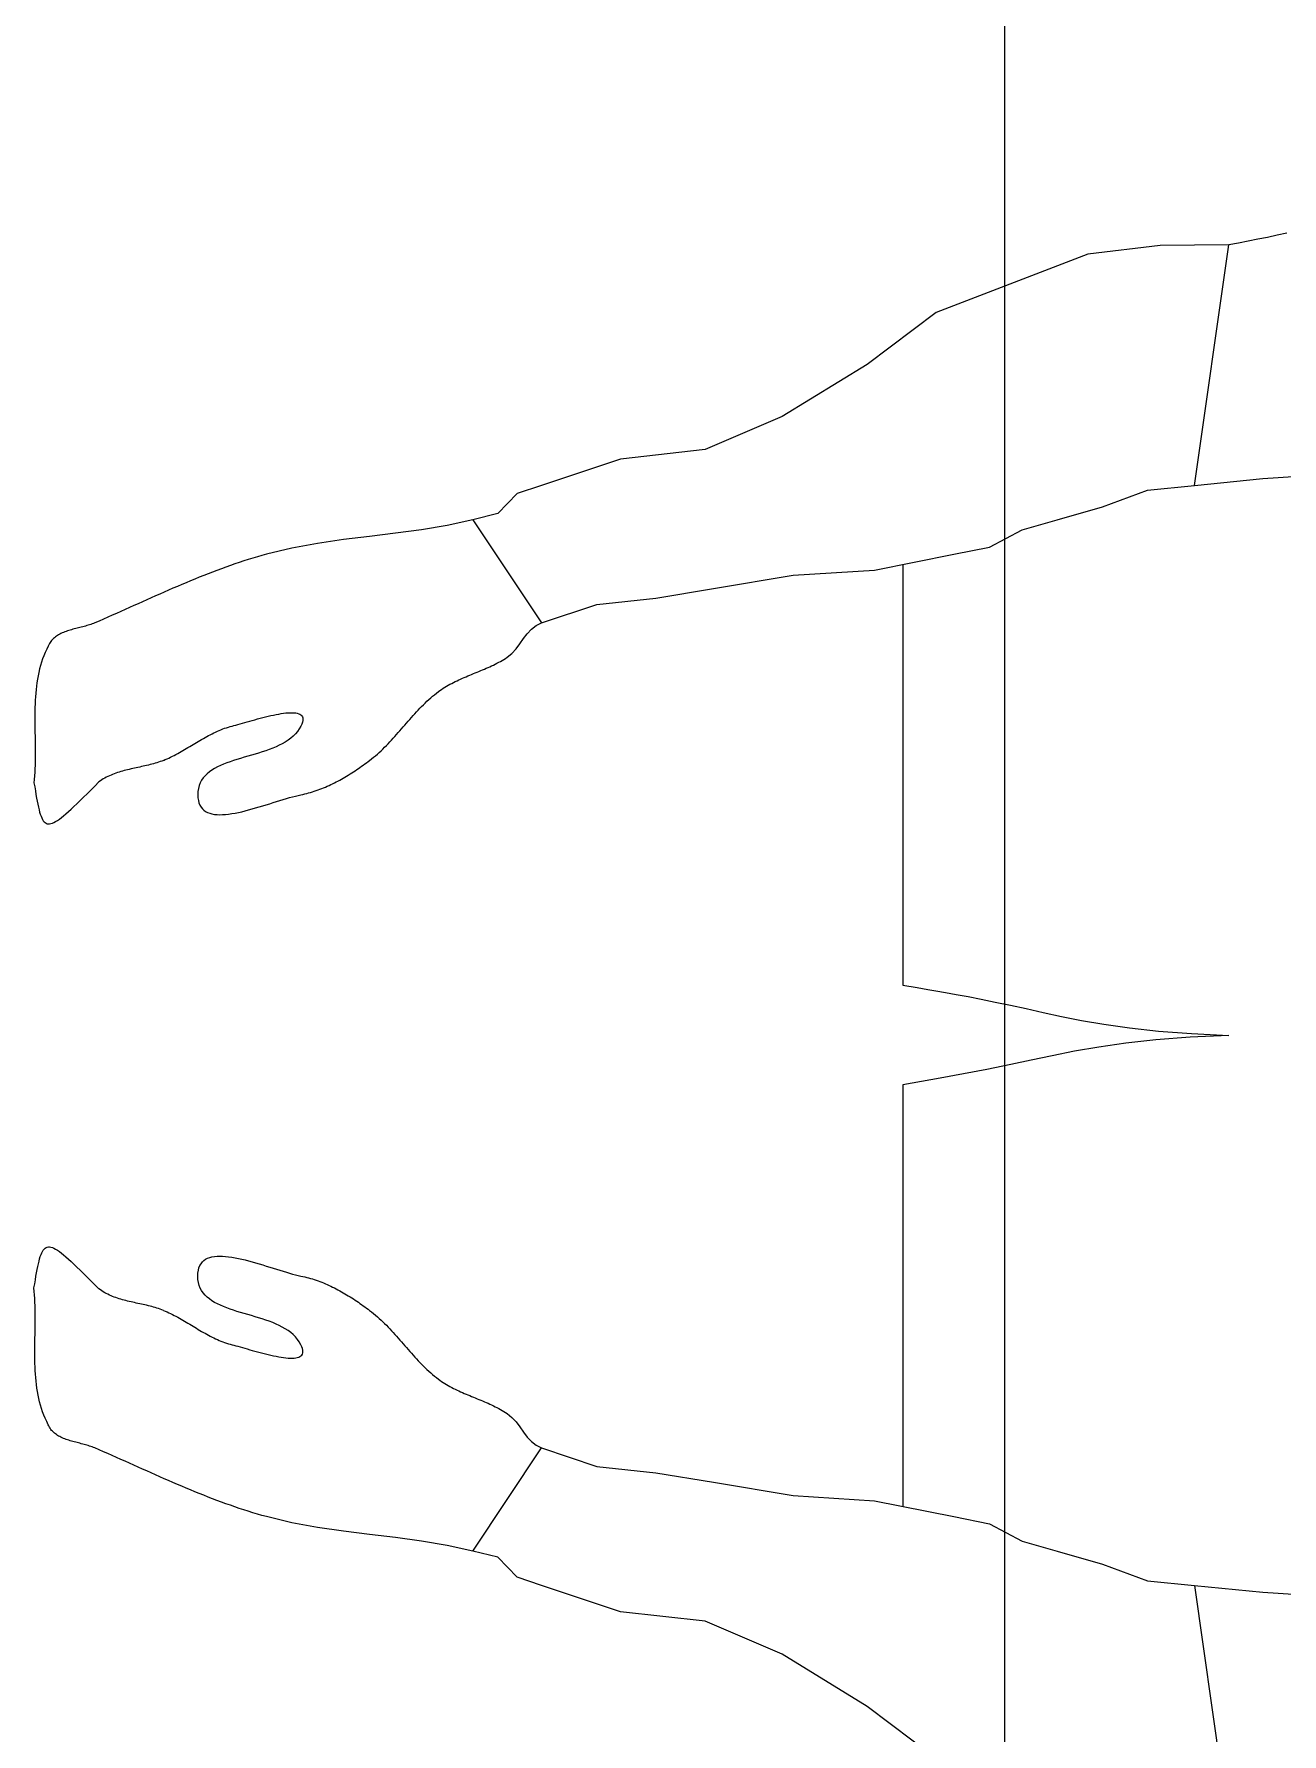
# Model space of a CAD drawing. Header units: millimetres. Extents: x -155 to 94595, y -3153 to 63413.
# Drawn here: x 82100 to 82479, y 28812 to 29329 of the extents above; entities that cross this region are included whole.
import ezdxf

# ---------------------------------------------------------------- set-up
doc = ezdxf.new("R2010")
doc.units = ezdxf.units.MM
doc.layers.add('int', color=185, linetype='Continuous')

msp = doc.modelspace()

# ---------------------------------------------------------------- linework, layer by layer
at = {"layer": 'int'}
for p, q in [((82394.865, 27761.983), (82394.865, 30661.983)), ((82394.865, 27761.983), (82394.865, 30661.983)), ((82471.851, 29266.601), (82468.908, 29266.025)), ((82474.792, 29267.194), (82471.851, 29266.601)), ((82477.732, 29267.805), (82474.792, 29267.194)), ((82480.669, 29268.431), (82477.732, 29267.805)), ((82420.155, 29262.12), (82400.311, 29254.488)), ((82442.146, 29264.718), (82420.155, 29262.12)), ((82463.013, 29264.938), (82442.146, 29264.718)), ((82452.562, 29191.786), (82463.013, 29264.938)), ((82465.961, 29265.471), (82463.013, 29264.938)), ((82468.908, 29266.025), (82465.961, 29265.471)), ((82400.311, 29254.488), (82374.048, 29244.387)), ((82374.048, 29244.387), (82353, 29228.551)), ((82353, 29228.551), (82327.159, 29212.687)), ((82327.159, 29212.687), (82303.818, 29202.684)), ((82278.069, 29199.807), (82254.007, 29191.786)), ((82303.818, 29202.684), (82278.069, 29199.807)), ((82473.376, 29193.868), (82494.601, 29195.23)), ((82246.605, 29189.319), (82240.693, 29183.233)), ((82254.007, 29191.786), (82246.605, 29189.319)), ((82424.572, 29185.282), (82438.246, 29190.355)), ((82438.246, 29190.355), (82452.562, 29191.786)), ((82452.562, 29191.786), (82473.376, 29193.868)), ((82410.761, 29181.336), (82424.572, 29185.282)), ((82225.346, 29179.64), (82217.509, 29178.319)), ((82233.106, 29181.336), (82225.346, 29179.64)), ((82240.693, 29183.233), (82233.106, 29181.336)), ((82233.106, 29181.336), (82254.007, 29149.985)), ((82400.168, 29178.309), (82410.761, 29181.336)), ((82185.941, 29174.149), (82178.129, 29172.726)), ((82193.812, 29175.289), (82185.941, 29174.149)), ((82201.715, 29176.275), (82193.812, 29175.289)), ((82209.623, 29177.241), (82201.715, 29176.275)), ((82217.509, 29178.319), (82209.623, 29177.241)), ((82390.226, 29173.049), (82400.168, 29178.309)), ((82163.493, 29168.816), (82162.124, 29168.365)), ((82164.867, 29169.256), (82163.493, 29168.816)), ((82166.244, 29169.683), (82164.867, 29169.256)), ((82167.626, 29170.097), (82166.244, 29169.683)), ((82169.013, 29170.498), (82167.626, 29170.097)), ((82170.404, 29170.886), (82169.013, 29170.498)), ((82178.129, 29172.726), (82170.404, 29170.886)), ((82355.251, 29166.054), (82379.41, 29170.886)), ((82379.41, 29170.886), (82390.226, 29173.049)), ((82148.616, 29163.304), (82147.281, 29162.754)), ((82149.954, 29163.848), (82148.616, 29163.304)), ((82151.294, 29164.384), (82149.954, 29163.848)), ((82152.637, 29164.913), (82151.294, 29164.384)), ((82153.983, 29165.434), (82152.637, 29164.913)), ((82155.331, 29165.947), (82153.983, 29165.434)), ((82156.683, 29166.45), (82155.331, 29165.947)), ((82158.038, 29166.944), (82156.683, 29166.45)), ((82159.396, 29167.428), (82158.038, 29166.944)), ((82160.758, 29167.902), (82159.396, 29167.428)), ((82162.124, 29168.365), (82160.758, 29167.902)), ((82306.258, 29160.435), (82330.556, 29164.485)), ((82330.556, 29164.485), (82355.251, 29166.054)), ((82363.865, 29167.777), (82363.865, 29039.895)), ((82136.659, 29158.177), (82135.337, 29157.59)), ((82137.982, 29158.762), (82136.659, 29158.177)), ((82139.306, 29159.344), (82137.982, 29158.762)), ((82140.631, 29159.923), (82139.306, 29159.344)), ((82141.958, 29160.498), (82140.631, 29159.923)), ((82143.286, 29161.07), (82141.958, 29160.498)), ((82144.616, 29161.636), (82143.286, 29161.07)), ((82145.947, 29162.198), (82144.616, 29161.636)), ((82147.281, 29162.754), (82145.947, 29162.198)), ((82288.736, 29157.515), (82306.258, 29160.435)), ((82126.092, 29153.462), (82124.771, 29152.875)), ((82127.413, 29154.05), (82126.092, 29153.462)), ((82128.733, 29154.64), (82127.413, 29154.05)), ((82130.053, 29155.23), (82128.733, 29154.64)), ((82131.374, 29155.821), (82130.053, 29155.23)), ((82132.694, 29156.412), (82131.374, 29155.821)), ((82134.015, 29157.001), (82132.694, 29156.412)), ((82135.337, 29157.59), (82134.015, 29157.001)), ((82254.007, 29149.985), (82270.879, 29155.609)), ((82270.879, 29155.609), (82288.736, 29157.515)), ((82110.672, 29147.786), (82110.256, 29147.658)), ((82111.092, 29147.909), (82110.672, 29147.786)), ((82111.515, 29148.028), (82111.092, 29147.909)), ((82111.942, 29148.144), (82111.515, 29148.028)), ((82112.37, 29148.257), (82111.942, 29148.144)), ((82112.8, 29148.368), (82112.37, 29148.257)), ((82113.23, 29148.478), (82112.8, 29148.368)), ((82113.66, 29148.588), (82113.23, 29148.478)), ((82114.089, 29148.698), (82113.66, 29148.588)), ((82114.516, 29148.809), (82114.089, 29148.698)), ((82114.94, 29148.922), (82114.516, 29148.809)), ((82115.362, 29149.038), (82114.94, 29148.922)), ((82115.779, 29149.157), (82115.362, 29149.038)), ((82116.191, 29149.28), (82115.779, 29149.157)), ((82116.598, 29149.409), (82116.191, 29149.28)), ((82116.998, 29149.542), (82116.598, 29149.409)), ((82117.391, 29149.683), (82116.998, 29149.542)), ((82117.776, 29149.83), (82117.391, 29149.683)), ((82118.153, 29149.985), (82117.776, 29149.83)), ((82119.479, 29150.556), (82118.153, 29149.985)), ((82120.803, 29151.131), (82119.479, 29150.556)), ((82122.126, 29151.709), (82120.803, 29151.131)), ((82123.449, 29152.291), (82122.126, 29151.709)), ((82124.771, 29152.875), (82123.449, 29152.291)), ((82249.694, 29146.705), (82250.945, 29148.069)), ((82250.945, 29148.069), (82252.36, 29149.193)), ((82252.36, 29149.193), (82254.007, 29149.985)), ((82104.045, 29142.931), (82103.559, 29141.966)), ((82104.212, 29143.313), (82104.045, 29142.931)), ((82104.398, 29143.675), (82104.212, 29143.313)), ((82104.604, 29144.018), (82104.398, 29143.675)), ((82104.828, 29144.343), (82104.604, 29144.018)), ((82105.069, 29144.65), (82104.828, 29144.343)), ((82105.327, 29144.94), (82105.069, 29144.65)), ((82105.601, 29145.214), (82105.327, 29144.94)), ((82105.89, 29145.473), (82105.601, 29145.214)), ((82106.193, 29145.718), (82105.89, 29145.473)), ((82106.51, 29145.948), (82106.193, 29145.718)), ((82106.84, 29146.166), (82106.51, 29145.948)), ((82107.181, 29146.371), (82106.84, 29146.166)), ((82107.534, 29146.564), (82107.181, 29146.371)), ((82107.898, 29146.747), (82107.534, 29146.564)), ((82108.271, 29146.92), (82107.898, 29146.747)), ((82108.653, 29147.083), (82108.271, 29146.92)), ((82109.044, 29147.238), (82108.653, 29147.083)), ((82109.441, 29147.385), (82109.044, 29147.238)), ((82109.846, 29147.525), (82109.441, 29147.385)), ((82110.256, 29147.658), (82109.846, 29147.525)), ((82246.255, 29142.101), (82247.416, 29143.628)), ((82247.416, 29143.628), (82248.54, 29145.193)), ((82248.54, 29145.193), (82249.694, 29146.705)), ((82101.99, 29138.005), (82101.684, 29136.991)), ((82102.33, 29139.009), (82101.99, 29138.005)), ((82102.703, 29140.005), (82102.33, 29139.009)), ((82103.113, 29140.99), (82102.703, 29140.005)), ((82103.559, 29141.966), (82103.113, 29140.99)), ((82239.383, 29137.184), (82239.921, 29137.449)), ((82239.921, 29137.449), (82240.456, 29137.721)), ((82240.456, 29137.721), (82240.986, 29138)), ((82240.986, 29138), (82241.511, 29138.288)), ((82241.511, 29138.288), (82242.031, 29138.585)), ((82242.031, 29138.585), (82242.545, 29138.891)), ((82242.545, 29138.891), (82243.054, 29139.208)), ((82243.054, 29139.208), (82243.556, 29139.535)), ((82243.556, 29139.535), (82244.991, 29140.706)), ((82244.991, 29140.706), (82246.255, 29142.101)), ((82100.752, 29132.858), (82100.585, 29131.807)), ((82100.944, 29133.903), (82100.752, 29132.858)), ((82101.162, 29134.94), (82100.944, 29133.903)), ((82101.408, 29135.97), (82101.162, 29134.94)), ((82101.684, 29136.991), (82101.408, 29135.97)), ((82227.779, 29132.152), (82228.319, 29132.412)), ((82228.319, 29132.412), (82228.863, 29132.666)), ((82228.863, 29132.666), (82229.409, 29132.915)), ((82229.409, 29132.915), (82229.959, 29133.159)), ((82229.959, 29133.159), (82230.511, 29133.399)), ((82230.511, 29133.399), (82231.065, 29133.636)), ((82231.065, 29133.636), (82231.621, 29133.869)), ((82231.621, 29133.869), (82232.178, 29134.1)), ((82232.178, 29134.1), (82232.736, 29134.33)), ((82232.736, 29134.33), (82233.295, 29134.559)), ((82233.295, 29134.559), (82233.854, 29134.787)), ((82233.854, 29134.787), (82234.413, 29135.015)), ((82234.413, 29135.015), (82234.972, 29135.245)), ((82234.972, 29135.245), (82235.53, 29135.476)), ((82235.53, 29135.476), (82236.087, 29135.708)), ((82236.087, 29135.708), (82236.642, 29135.944)), ((82236.642, 29135.944), (82237.195, 29136.183)), ((82237.195, 29136.183), (82237.746, 29136.426)), ((82237.746, 29136.426), (82238.295, 29136.673)), ((82238.295, 29136.673), (82238.84, 29136.926)), ((82238.84, 29136.926), (82239.383, 29137.184)), ((82100.135, 29127.544), (82100.069, 29126.466)), ((82100.218, 29128.618), (82100.135, 29127.544)), ((82100.319, 29129.687), (82100.218, 29128.618)), ((82100.441, 29130.75), (82100.319, 29129.687)), ((82100.585, 29131.807), (82100.441, 29130.75)), ((82219.745, 29126.666), (82220.308, 29127.17)), ((82220.308, 29127.17), (82220.881, 29127.665)), ((82220.881, 29127.665), (82221.462, 29128.15)), ((82221.462, 29128.15), (82222.054, 29128.623)), ((82222.054, 29128.623), (82222.656, 29129.084)), ((82222.656, 29129.084), (82223.14, 29129.439)), ((82223.14, 29129.439), (82223.632, 29129.781)), ((82223.632, 29129.781), (82224.13, 29130.111)), ((82224.13, 29130.111), (82224.635, 29130.43)), ((82224.635, 29130.43), (82225.146, 29130.74)), ((82225.146, 29130.74), (82225.662, 29131.039)), ((82225.662, 29131.039), (82226.184, 29131.329)), ((82226.184, 29131.329), (82226.712, 29131.611)), ((82226.712, 29131.611), (82227.243, 29131.885)), ((82227.243, 29131.885), (82227.779, 29132.152)), ((82099.945, 29122.115), (82099.942, 29121.02)), ((82099.958, 29123.208), (82099.945, 29122.115)), ((82099.982, 29124.297), (82099.958, 29123.208)), ((82100.019, 29125.383), (82099.982, 29124.297)), ((82100.069, 29126.466), (82100.019, 29125.383)), ((82171.751, 29121.806), (82172.553, 29121.981)), ((82172.553, 29121.981), (82173.341, 29122.142)), ((82173.341, 29122.142), (82174.113, 29122.285)), ((82174.113, 29122.285), (82174.865, 29122.411)), ((82174.865, 29122.411), (82175.594, 29122.515)), ((82175.594, 29122.515), (82176.296, 29122.597)), ((82176.296, 29122.597), (82176.968, 29122.655)), ((82176.968, 29122.655), (82177.607, 29122.686)), ((82177.607, 29122.686), (82178.209, 29122.689)), ((82178.209, 29122.689), (82178.77, 29122.661)), ((82178.77, 29122.661), (82179.288, 29122.601)), ((82179.288, 29122.601), (82179.759, 29122.507)), ((82179.759, 29122.507), (82180.18, 29122.376)), ((82180.18, 29122.376), (82180.546, 29122.207)), ((82180.546, 29122.207), (82180.855, 29121.998)), ((82180.855, 29121.998), (82181.103, 29121.746)), ((82214.972, 29121.785), (82215.483, 29122.35)), ((82215.483, 29122.35), (82215.997, 29122.91)), ((82215.997, 29122.91), (82216.515, 29123.466)), ((82216.515, 29123.466), (82217.038, 29124.017)), ((82217.038, 29124.017), (82217.566, 29124.561)), ((82217.566, 29124.561), (82218.101, 29125.099)), ((82218.101, 29125.099), (82218.641, 29125.629)), ((82218.641, 29125.629), (82219.189, 29126.152)), ((82219.189, 29126.152), (82219.745, 29126.666)), ((82099.942, 29121.02), (82099.946, 29119.923)), ((82099.946, 29119.923), (82099.956, 29118.824)), ((82099.956, 29118.824), (82099.971, 29117.724)), ((82099.971, 29117.724), (82099.989, 29116.623)), ((82154.371, 29116.543), (82154.91, 29116.8)), ((82154.91, 29116.8), (82155.453, 29117.048)), ((82155.453, 29117.048), (82155.999, 29117.287)), ((82155.999, 29117.287), (82156.55, 29117.515)), ((82156.55, 29117.515), (82157.105, 29117.733)), ((82157.105, 29117.733), (82157.664, 29117.939)), ((82157.664, 29117.939), (82158.229, 29118.133)), ((82158.229, 29118.133), (82158.798, 29118.314)), ((82158.798, 29118.314), (82159.373, 29118.481)), ((82159.373, 29118.481), (82159.954, 29118.634)), ((82159.954, 29118.634), (82160.498, 29118.774)), ((82160.498, 29118.774), (82161.085, 29118.931)), ((82161.085, 29118.931), (82161.709, 29119.103)), ((82161.709, 29119.103), (82162.368, 29119.288)), ((82162.368, 29119.288), (82163.059, 29119.484)), ((82163.059, 29119.484), (82163.777, 29119.689)), ((82163.777, 29119.689), (82164.52, 29119.901)), ((82164.52, 29119.901), (82165.285, 29120.118)), ((82165.285, 29120.118), (82166.067, 29120.339)), ((82166.067, 29120.339), (82166.863, 29120.561)), ((82166.863, 29120.561), (82167.67, 29120.782)), ((82167.67, 29120.782), (82168.485, 29121)), ((82168.485, 29121), (82169.304, 29121.214)), ((82169.304, 29121.214), (82170.124, 29121.421)), ((82170.124, 29121.421), (82170.941, 29121.619)), ((82170.941, 29121.619), (82171.751, 29121.806)), ((82179.82, 29116.986), (82179.197, 29116.246)), ((82180.374, 29117.781), (82179.82, 29116.986)), ((82180.855, 29118.634), (82180.374, 29117.781)), ((82181.127, 29119.237), (82180.855, 29118.634)), ((82181.103, 29121.746), (82181.288, 29121.45)), ((82181.315, 29119.784), (82181.127, 29119.237)), ((82181.288, 29121.45), (82181.404, 29121.108)), ((82181.421, 29120.277), (82181.315, 29119.784)), ((82181.404, 29121.108), (82181.45, 29120.717)), ((82181.45, 29120.717), (82181.421, 29120.277)), ((82210.451, 29116.622), (82210.954, 29117.196)), ((82210.954, 29117.196), (82211.455, 29117.77)), ((82211.455, 29117.77), (82211.955, 29118.346)), ((82211.955, 29118.346), (82212.456, 29118.922)), ((82212.456, 29118.922), (82212.956, 29119.498)), ((82212.956, 29119.498), (82213.457, 29120.073)), ((82213.457, 29120.073), (82213.96, 29120.646)), ((82213.96, 29120.646), (82214.465, 29121.217)), ((82214.465, 29121.217), (82214.972, 29121.785)), ((82099.989, 29116.623), (82100.008, 29115.522)), ((82100.008, 29115.522), (82100.028, 29114.42)), ((82100.028, 29114.42), (82100.046, 29113.319)), ((82100.046, 29113.319), (82100.061, 29112.219)), ((82100.061, 29112.219), (82100.071, 29111.12)), ((82145.482, 29111.451), (82146.002, 29111.758)), ((82146.002, 29111.758), (82146.522, 29112.068)), ((82146.522, 29112.068), (82147.041, 29112.379)), ((82147.041, 29112.379), (82147.559, 29112.692)), ((82147.559, 29112.692), (82148.077, 29113.004)), ((82148.077, 29113.004), (82148.595, 29113.317)), ((82148.595, 29113.317), (82149.113, 29113.628)), ((82149.113, 29113.628), (82149.632, 29113.938)), ((82149.632, 29113.938), (82150.151, 29114.245)), ((82150.151, 29114.245), (82150.672, 29114.55)), ((82150.672, 29114.55), (82151.194, 29114.851)), ((82151.194, 29114.851), (82151.718, 29115.147)), ((82151.718, 29115.147), (82152.244, 29115.439)), ((82152.244, 29115.439), (82152.771, 29115.725)), ((82152.771, 29115.725), (82153.302, 29116.005)), ((82153.302, 29116.005), (82153.835, 29116.278)), ((82153.835, 29116.278), (82154.371, 29116.543)), ((82172.275, 29111.899), (82171.236, 29111.502)), ((82173.285, 29112.321), (82172.275, 29111.899)), ((82174.264, 29112.771), (82173.285, 29112.321)), ((82175.205, 29113.252), (82174.264, 29112.771)), ((82176.105, 29113.768), (82175.205, 29113.252)), ((82176.959, 29114.322), (82176.105, 29113.768)), ((82177.762, 29114.917), (82176.959, 29114.322)), ((82178.51, 29115.558), (82177.762, 29114.917)), ((82179.197, 29116.246), (82178.51, 29115.558)), ((82205.222, 29111.117), (82205.77, 29111.639)), ((82205.77, 29111.639), (82206.31, 29112.17)), ((82206.31, 29112.17), (82206.845, 29112.707)), ((82206.845, 29112.707), (82207.373, 29113.252)), ((82207.373, 29113.252), (82207.896, 29113.802)), ((82207.896, 29113.802), (82208.414, 29114.358)), ((82208.414, 29114.358), (82208.928, 29114.918)), ((82208.928, 29114.918), (82209.439, 29115.483)), ((82209.439, 29115.483), (82209.946, 29116.051)), ((82209.946, 29116.051), (82210.451, 29116.622)), ((82100.034, 29106.746), (82099.998, 29105.66)), ((82100.058, 29107.836), (82100.034, 29106.746)), ((82100.071, 29108.928), (82100.058, 29107.836)), ((82100.071, 29111.12), (82100.075, 29110.023)), ((82100.075, 29110.023), (82100.071, 29108.928)), ((82132.893, 29106.397), (82132.366, 29106.28)), ((82133.419, 29106.517), (82132.893, 29106.397)), ((82133.944, 29106.639), (82133.419, 29106.517)), ((82134.468, 29106.765), (82133.944, 29106.639)), ((82134.989, 29106.896), (82134.468, 29106.765)), ((82135.509, 29107.031), (82134.989, 29106.896)), ((82136.026, 29107.173), (82135.509, 29107.031)), ((82136.539, 29107.321), (82136.026, 29107.173)), ((82137.05, 29107.476), (82136.539, 29107.321)), ((82137.557, 29107.639), (82137.05, 29107.476)), ((82138.06, 29107.811), (82137.557, 29107.639)), ((82138.559, 29107.992), (82138.06, 29107.811)), ((82139.053, 29108.184), (82138.559, 29107.992)), ((82139.053, 29108.184), (82139.608, 29108.412)), ((82139.608, 29108.412), (82140.158, 29108.65)), ((82140.158, 29108.65), (82140.704, 29108.898)), ((82140.704, 29108.898), (82141.246, 29109.155)), ((82141.246, 29109.155), (82141.785, 29109.42)), ((82141.785, 29109.42), (82142.321, 29109.692)), ((82142.321, 29109.692), (82142.853, 29109.972)), ((82142.853, 29109.972), (82143.383, 29110.258)), ((82143.383, 29110.258), (82143.911, 29110.549)), ((82143.911, 29110.549), (82144.436, 29110.846)), ((82144.436, 29110.846), (82144.96, 29111.146)), ((82144.96, 29111.146), (82145.482, 29111.451)), ((82156.355, 29106.629), (82155.452, 29106.196)), ((82157.3, 29107.037), (82156.355, 29106.629)), ((82158.281, 29107.422), (82157.3, 29107.037)), ((82159.294, 29107.788), (82158.281, 29107.422)), ((82160.334, 29108.137), (82159.294, 29107.788)), ((82161.398, 29108.474), (82160.334, 29108.137)), ((82162.479, 29108.802), (82161.398, 29108.474)), ((82163.575, 29109.125), (82162.479, 29108.802)), ((82164.679, 29109.444), (82163.575, 29109.125)), ((82165.787, 29109.765), (82164.679, 29109.444)), ((82166.896, 29110.09), (82165.787, 29109.765)), ((82167.999, 29110.423), (82166.896, 29110.09)), ((82169.094, 29110.767), (82167.999, 29110.423)), ((82170.174, 29111.125), (82169.094, 29110.767)), ((82171.236, 29111.502), (82170.174, 29111.125)), ((82198.82, 29106.062), (82199.317, 29106.409)), ((82199.317, 29106.409), (82199.81, 29106.759)), ((82199.81, 29106.759), (82200.301, 29107.112)), ((82200.301, 29107.112), (82200.788, 29107.467)), ((82200.788, 29107.467), (82201.273, 29107.824)), ((82201.273, 29107.824), (82201.755, 29108.184)), ((82201.755, 29108.184), (82202.357, 29108.645)), ((82202.357, 29108.645), (82202.949, 29109.119)), ((82202.949, 29109.119), (82203.53, 29109.603)), ((82203.53, 29109.603), (82204.103, 29110.098)), ((82204.103, 29110.098), (82204.666, 29110.603)), ((82204.666, 29110.603), (82205.222, 29111.117)), ((82099.799, 29102.425), (82099.697, 29101.357)), ((82099.697, 29101.357), (82099.906, 29100.106)), ((82099.882, 29103.499), (82099.799, 29102.425)), ((82099.948, 29104.577), (82099.882, 29103.499)), ((82099.998, 29105.66), (82099.948, 29104.577)), ((82118.186, 29100.38), (82119.459, 29101.652)), ((82119.89, 29101.964), (82119.459, 29101.652)), ((82120.33, 29102.26), (82119.89, 29101.964)), ((82120.777, 29102.54), (82120.33, 29102.26)), ((82121.231, 29102.805), (82120.777, 29102.54)), ((82121.692, 29103.055), (82121.231, 29102.805)), ((82122.159, 29103.292), (82121.692, 29103.055)), ((82122.633, 29103.516), (82122.159, 29103.292)), ((82123.113, 29103.727), (82122.633, 29103.516)), ((82123.598, 29103.928), (82123.113, 29103.727)), ((82124.088, 29104.117), (82123.598, 29103.928)), ((82124.583, 29104.297), (82124.088, 29104.117)), ((82125.083, 29104.467), (82124.583, 29104.297)), ((82125.587, 29104.629), (82125.083, 29104.467)), ((82126.095, 29104.783), (82125.587, 29104.629)), ((82126.606, 29104.93), (82126.095, 29104.783)), ((82127.121, 29105.07), (82126.606, 29104.93)), ((82127.638, 29105.205), (82127.121, 29105.07)), ((82128.158, 29105.335), (82127.638, 29105.205)), ((82128.68, 29105.46), (82128.158, 29105.335)), ((82129.204, 29105.582), (82128.68, 29105.46)), ((82129.729, 29105.701), (82129.204, 29105.582)), ((82130.256, 29105.818), (82129.729, 29105.701)), ((82130.783, 29105.934), (82130.256, 29105.818)), ((82131.311, 29106.049), (82130.783, 29105.934)), ((82131.838, 29106.164), (82131.311, 29106.049)), ((82132.366, 29106.28), (82131.838, 29106.164)), ((82150.263, 29101.385), (82149.938, 29100.565)), ((82150.671, 29102.148), (82150.263, 29101.385)), ((82151.156, 29102.858), (82150.671, 29102.148)), ((82151.716, 29103.519), (82151.156, 29102.858)), ((82152.344, 29104.133), (82151.716, 29103.519)), ((82153.036, 29104.705), (82152.344, 29104.133)), ((82153.788, 29105.237), (82153.036, 29104.705)), ((82154.595, 29105.733), (82153.788, 29105.237)), ((82155.452, 29106.196), (82154.595, 29105.733)), ((82190.494, 29101.092), (82191.036, 29101.361)), ((82191.036, 29101.361), (82191.575, 29101.637)), ((82191.575, 29101.637), (82192.111, 29101.92)), ((82192.111, 29101.92), (82192.644, 29102.208)), ((82192.644, 29102.208), (82193.174, 29102.502)), ((82193.174, 29102.502), (82193.701, 29102.802)), ((82193.701, 29102.802), (82194.226, 29103.107)), ((82194.226, 29103.107), (82194.748, 29103.418)), ((82194.748, 29103.418), (82195.267, 29103.733)), ((82195.267, 29103.733), (82195.783, 29104.053)), ((82195.783, 29104.053), (82196.296, 29104.378)), ((82196.296, 29104.378), (82196.807, 29104.707)), ((82196.807, 29104.707), (82197.314, 29105.04)), ((82197.314, 29105.04), (82197.819, 29105.377)), ((82197.819, 29105.377), (82198.321, 29105.718)), ((82198.321, 29105.718), (82198.82, 29106.062)), ((82099.906, 29100.106), (82100.106, 29098.921)), ((82100.106, 29098.921), (82100.298, 29097.802)), ((82100.298, 29097.802), (82100.486, 29096.749)), ((82100.486, 29096.749), (82100.671, 29095.762)), ((82113.723, 29095.958), (82114.749, 29096.963)), ((82114.749, 29096.963), (82115.833, 29098.035)), ((82115.833, 29098.035), (82116.978, 29099.174)), ((82116.978, 29099.174), (82118.186, 29100.38)), ((82149.553, 29098.743), (82149.504, 29097.734)), ((82149.504, 29097.734), (82149.545, 29096.814)), ((82149.545, 29096.814), (82149.666, 29095.982)), ((82149.7, 29099.685), (82149.553, 29098.743)), ((82149.938, 29100.565), (82149.7, 29099.685)), ((82174.46, 29095.994), (82175.46, 29096.301)), ((82175.46, 29096.301), (82176.436, 29096.593)), ((82176.436, 29096.593), (82177.385, 29096.869)), ((82177.385, 29096.869), (82178.305, 29097.124)), ((82178.305, 29097.124), (82179.192, 29097.355)), ((82179.192, 29097.355), (82180.043, 29097.559)), ((82180.043, 29097.559), (82180.855, 29097.734)), ((82180.855, 29097.734), (82181.444, 29097.857)), ((82181.444, 29097.857), (82182.031, 29097.991)), ((82182.031, 29097.991), (82182.615, 29098.135)), ((82182.615, 29098.135), (82183.196, 29098.289)), ((82183.196, 29098.289), (82183.774, 29098.453)), ((82183.774, 29098.453), (82184.35, 29098.626)), ((82184.35, 29098.626), (82184.923, 29098.808)), ((82184.923, 29098.808), (82185.492, 29099)), ((82185.492, 29099), (82186.06, 29099.2)), ((82186.06, 29099.2), (82186.624, 29099.409)), ((82186.624, 29099.409), (82187.185, 29099.626)), ((82187.185, 29099.626), (82187.744, 29099.851)), ((82187.744, 29099.851), (82188.299, 29100.084)), ((82188.299, 29100.084), (82188.852, 29100.325)), ((82188.852, 29100.325), (82189.403, 29100.574)), ((82189.403, 29100.574), (82189.95, 29100.829)), ((82189.95, 29100.829), (82190.494, 29101.092)), ((82100.671, 29095.762), (82100.855, 29094.841)), ((82100.855, 29094.841), (82101.04, 29093.986)), ((82101.04, 29093.986), (82101.228, 29093.197)), ((82101.228, 29093.197), (82101.421, 29092.474)), ((82101.421, 29092.474), (82101.621, 29091.817)), ((82101.621, 29091.817), (82101.83, 29091.227)), ((82101.83, 29091.227), (82102.05, 29090.702)), ((82108.031, 29090.792), (82108.699, 29091.329)), ((82108.699, 29091.329), (82109.413, 29091.934)), ((82109.413, 29091.934), (82110.173, 29092.605)), ((82110.173, 29092.605), (82110.982, 29093.343)), ((82110.982, 29093.343), (82111.842, 29094.148)), ((82111.842, 29094.148), (82112.755, 29095.019)), ((82112.755, 29095.019), (82113.723, 29095.958)), ((82149.666, 29095.982), (82149.863, 29095.234)), ((82149.863, 29095.234), (82150.134, 29094.568)), ((82150.134, 29094.568), (82150.476, 29093.979)), ((82150.476, 29093.979), (82150.884, 29093.466)), ((82150.884, 29093.466), (82151.356, 29093.024)), ((82151.356, 29093.024), (82151.888, 29092.651)), ((82151.888, 29092.651), (82152.478, 29092.344)), ((82152.478, 29092.344), (82153.122, 29092.098)), ((82153.122, 29092.098), (82153.817, 29091.912)), ((82153.817, 29091.912), (82154.56, 29091.781)), ((82154.56, 29091.781), (82155.347, 29091.703)), ((82155.347, 29091.703), (82156.175, 29091.675)), ((82156.175, 29091.675), (82157.042, 29091.692)), ((82157.042, 29091.692), (82157.943, 29091.753)), ((82157.943, 29091.753), (82158.875, 29091.854)), ((82158.875, 29091.854), (82159.836, 29091.992)), ((82159.836, 29091.992), (82160.822, 29092.163)), ((82160.822, 29092.163), (82161.83, 29092.364)), ((82161.83, 29092.364), (82162.857, 29092.593)), ((82162.857, 29092.593), (82163.899, 29092.846)), ((82163.899, 29092.846), (82164.953, 29093.119)), ((82164.953, 29093.119), (82166.017, 29093.41)), ((82166.017, 29093.41), (82167.086, 29093.716)), ((82167.086, 29093.716), (82168.157, 29094.033)), ((82168.157, 29094.033), (82169.228, 29094.358)), ((82169.228, 29094.358), (82170.295, 29094.688)), ((82170.295, 29094.688), (82171.355, 29095.02)), ((82171.355, 29095.02), (82172.405, 29095.35)), ((82172.405, 29095.35), (82173.441, 29095.676)), ((82173.441, 29095.676), (82174.46, 29095.994)), ((82102.05, 29090.702), (82102.283, 29090.244)), ((82102.283, 29090.244), (82102.531, 29089.851)), ((82102.531, 29089.851), (82102.796, 29089.525)), ((82102.796, 29089.525), (82103.08, 29089.266)), ((82103.08, 29089.266), (82103.385, 29089.072)), ((82103.385, 29089.072), (82103.713, 29088.945)), ((82103.713, 29088.945), (82104.066, 29088.885)), ((82104.066, 29088.885), (82104.446, 29088.89)), ((82104.446, 29088.89), (82104.855, 29088.962)), ((82104.855, 29088.962), (82105.295, 29089.101)), ((82105.295, 29089.101), (82105.769, 29089.306)), ((82105.769, 29089.306), (82106.277, 29089.578)), ((82106.277, 29089.578), (82106.822, 29089.916)), ((82106.822, 29089.916), (82107.406, 29090.32)), ((82107.406, 29090.32), (82108.031, 29090.792)), ((82363.865, 29039.895), (82368.183, 29039.144)), ((82368.183, 29039.144), (82371.423, 29038.58)), ((82371.423, 29038.58), (82373.91, 29038.146)), ((82373.91, 29038.146), (82376.804, 29037.634)), ((82376.804, 29037.634), (82380.081, 29037.041)), ((82380.081, 29037.041), (82383.718, 29036.361)), ((82383.718, 29036.361), (82387.693, 29035.593)), ((82387.693, 29035.593), (82391.982, 29034.733)), ((82391.982, 29034.733), (82396.563, 29033.777)), ((82396.563, 29033.777), (82401.412, 29032.721)), ((82401.412, 29032.721), (82406.537, 29031.571)), ((82406.537, 29031.571), (82412.07, 29030.364)), ((82412.07, 29030.364), (82418.176, 29029.149)), ((82418.176, 29029.149), (82425.018, 29027.972)), ((82425.018, 29027.972), (82432.759, 29026.879)), ((82432.759, 29026.879), (82441.563, 29025.919)), ((82451.227, 29024.007), (82440.842, 29023.195)), ((82441.563, 29025.919), (82451.593, 29025.137)), ((82463.013, 29024.581), (82451.227, 29024.007)), ((82451.593, 29025.137), (82463.013, 29024.581)), ((82416.089, 29019.753), (82409.302, 29018.414)), ((82423.474, 29021.025), (82416.089, 29019.753)), ((82431.658, 29022.186), (82423.474, 29021.025)), ((82440.842, 29023.195), (82431.658, 29022.186)), ((82389.415, 29014.218), (82375.269, 29011.593)), ((82396.719, 29015.707), (82389.415, 29014.218)), ((82402.913, 29017.051), (82396.719, 29015.707)), ((82409.302, 29018.414), (82402.913, 29017.051)), ((82375.269, 29011.593), (82363.865, 29009.561)), ((82363.865, 29009.561), (82363.865, 28881.386)), ((82101.228, 28955.966), (82101.421, 28956.689)), ((82101.421, 28956.689), (82101.621, 28957.346)), ((82101.621, 28957.346), (82101.83, 28957.936)), ((82101.83, 28957.936), (82102.05, 28958.461)), ((82102.05, 28958.461), (82102.283, 28958.919)), ((82102.283, 28958.919), (82102.531, 28959.312)), ((82102.531, 28959.312), (82102.796, 28959.637)), ((82102.796, 28959.637), (82103.08, 28959.897)), ((82103.08, 28959.897), (82103.385, 28960.091)), ((82103.385, 28960.091), (82103.713, 28960.218)), ((82103.713, 28960.218), (82104.066, 28960.278)), ((82104.066, 28960.278), (82104.446, 28960.273)), ((82104.446, 28960.273), (82104.855, 28960.201)), ((82104.855, 28960.201), (82105.295, 28960.062)), ((82105.295, 28960.062), (82105.769, 28959.857)), ((82105.769, 28959.857), (82106.277, 28959.585)), ((82106.277, 28959.585), (82106.822, 28959.247)), ((82106.822, 28959.247), (82107.406, 28958.843)), ((82107.406, 28958.843), (82108.031, 28958.371)), ((82108.031, 28958.371), (82108.699, 28957.833)), ((82108.699, 28957.833), (82109.413, 28957.229)), ((82109.413, 28957.229), (82110.173, 28956.558)), ((82110.173, 28956.558), (82110.982, 28955.82)), ((82151.888, 28956.512), (82152.478, 28956.819)), ((82152.478, 28956.819), (82153.122, 28957.065)), ((82153.122, 28957.065), (82153.817, 28957.251)), ((82153.817, 28957.251), (82154.56, 28957.382)), ((82154.56, 28957.382), (82155.347, 28957.46)), ((82155.347, 28957.46), (82156.175, 28957.488)), ((82156.175, 28957.488), (82157.042, 28957.471)), ((82157.042, 28957.471), (82157.943, 28957.41)), ((82157.943, 28957.41), (82158.875, 28957.309)), ((82158.875, 28957.309), (82159.836, 28957.171)), ((82159.836, 28957.171), (82160.822, 28957)), ((82160.822, 28957), (82161.83, 28956.799)), ((82161.83, 28956.799), (82162.857, 28956.57)), ((82162.857, 28956.57), (82163.899, 28956.317)), ((82100.106, 28950.242), (82100.298, 28951.361)), ((82100.298, 28951.361), (82100.486, 28952.414)), ((82100.486, 28952.414), (82100.671, 28953.401)), ((82100.671, 28953.401), (82100.855, 28954.322)), ((82100.855, 28954.322), (82101.04, 28955.177)), ((82101.04, 28955.177), (82101.228, 28955.966)), ((82110.982, 28955.82), (82111.842, 28955.015)), ((82111.842, 28955.015), (82112.755, 28954.143)), ((82112.755, 28954.143), (82113.723, 28953.205)), ((82113.723, 28953.205), (82114.749, 28952.2)), ((82114.749, 28952.2), (82115.833, 28951.128)), ((82149.504, 28951.429), (82149.545, 28952.349)), ((82149.553, 28950.42), (82149.504, 28951.429)), ((82149.545, 28952.349), (82149.666, 28953.181)), ((82149.666, 28953.181), (82149.863, 28953.929)), ((82149.863, 28953.929), (82150.134, 28954.595)), ((82150.134, 28954.595), (82150.476, 28955.184)), ((82150.476, 28955.184), (82150.884, 28955.697)), ((82150.884, 28955.697), (82151.356, 28956.138)), ((82151.356, 28956.138), (82151.888, 28956.512)), ((82163.899, 28956.317), (82164.953, 28956.044)), ((82164.953, 28956.044), (82166.017, 28955.753)), ((82166.017, 28955.753), (82167.086, 28955.447)), ((82167.086, 28955.447), (82168.157, 28955.13)), ((82168.157, 28955.13), (82169.228, 28954.805)), ((82169.228, 28954.805), (82170.295, 28954.475)), ((82170.295, 28954.475), (82171.355, 28954.143)), ((82171.355, 28954.143), (82172.405, 28953.813)), ((82172.405, 28953.813), (82173.441, 28953.487)), ((82173.441, 28953.487), (82174.46, 28953.169)), ((82174.46, 28953.169), (82175.46, 28952.862)), ((82175.46, 28952.862), (82176.436, 28952.569)), ((82176.436, 28952.569), (82177.385, 28952.294)), ((82177.385, 28952.294), (82178.305, 28952.039)), ((82178.305, 28952.039), (82179.192, 28951.808)), ((82179.192, 28951.808), (82180.043, 28951.604)), ((82180.043, 28951.604), (82180.855, 28951.429)), ((82180.855, 28951.429), (82181.444, 28951.306)), ((82099.697, 28947.806), (82099.906, 28949.057)), ((82099.799, 28946.738), (82099.697, 28947.806)), ((82099.882, 28945.664), (82099.799, 28946.738)), ((82099.906, 28949.057), (82100.106, 28950.242)), ((82115.833, 28951.128), (82116.978, 28949.989)), ((82116.978, 28949.989), (82118.186, 28948.783)), ((82118.186, 28948.783), (82119.459, 28947.51)), ((82119.89, 28947.198), (82119.459, 28947.51)), ((82120.33, 28946.903), (82119.89, 28947.198)), ((82120.777, 28946.623), (82120.33, 28946.903)), ((82121.231, 28946.358), (82120.777, 28946.623)), ((82121.692, 28946.108), (82121.231, 28946.358)), ((82149.7, 28949.477), (82149.553, 28950.42)), ((82149.938, 28948.598), (82149.7, 28949.477)), ((82150.263, 28947.778), (82149.938, 28948.598)), ((82150.671, 28947.015), (82150.263, 28947.778)), ((82151.156, 28946.305), (82150.671, 28947.015)), ((82151.716, 28945.644), (82151.156, 28946.305)), ((82181.444, 28951.306), (82182.031, 28951.172)), ((82182.031, 28951.172), (82182.615, 28951.028)), ((82182.615, 28951.028), (82183.196, 28950.874)), ((82183.196, 28950.874), (82183.774, 28950.71)), ((82183.774, 28950.71), (82184.35, 28950.537)), ((82184.35, 28950.537), (82184.923, 28950.355)), ((82184.923, 28950.355), (82185.492, 28950.163)), ((82185.492, 28950.163), (82186.06, 28949.963)), ((82186.06, 28949.963), (82186.624, 28949.754)), ((82186.624, 28949.754), (82187.185, 28949.537)), ((82187.185, 28949.537), (82187.744, 28949.312)), ((82187.744, 28949.312), (82188.299, 28949.078)), ((82188.299, 28949.078), (82188.852, 28948.838)), ((82188.852, 28948.838), (82189.403, 28948.589)), ((82189.403, 28948.589), (82189.95, 28948.334)), ((82189.95, 28948.334), (82190.494, 28948.071)), ((82190.494, 28948.071), (82191.036, 28947.802)), ((82191.036, 28947.802), (82191.575, 28947.526)), ((82191.575, 28947.526), (82192.111, 28947.243)), ((82192.111, 28947.243), (82192.644, 28946.955)), ((82192.644, 28946.955), (82193.174, 28946.661)), ((82193.174, 28946.661), (82193.701, 28946.361)), ((82193.701, 28946.361), (82194.226, 28946.056)), ((82099.948, 28944.586), (82099.882, 28945.664)), ((82099.998, 28943.503), (82099.948, 28944.586)), ((82100.034, 28942.417), (82099.998, 28943.503)), ((82100.058, 28941.327), (82100.034, 28942.417)), ((82100.071, 28940.235), (82100.058, 28941.327)), ((82122.159, 28945.871), (82121.692, 28946.108)), ((82122.633, 28945.647), (82122.159, 28945.871)), ((82123.113, 28945.435), (82122.633, 28945.647)), ((82123.598, 28945.235), (82123.113, 28945.435)), ((82124.088, 28945.045), (82123.598, 28945.235)), ((82124.583, 28944.866), (82124.088, 28945.045)), ((82125.083, 28944.696), (82124.583, 28944.866)), ((82125.587, 28944.534), (82125.083, 28944.696)), ((82126.095, 28944.38), (82125.587, 28944.534)), ((82126.606, 28944.233), (82126.095, 28944.38)), ((82127.121, 28944.093), (82126.606, 28944.233)), ((82127.638, 28943.958), (82127.121, 28944.093)), ((82128.158, 28943.828), (82127.638, 28943.958)), ((82128.68, 28943.703), (82128.158, 28943.828)), ((82129.204, 28943.581), (82128.68, 28943.703)), ((82129.729, 28943.462), (82129.204, 28943.581)), ((82130.256, 28943.345), (82129.729, 28943.462)), ((82130.783, 28943.229), (82130.256, 28943.345)), ((82131.311, 28943.114), (82130.783, 28943.229)), ((82131.838, 28942.999), (82131.311, 28943.114)), ((82132.366, 28942.883), (82131.838, 28942.999)), ((82132.893, 28942.766), (82132.366, 28942.883)), ((82133.419, 28942.646), (82132.893, 28942.766)), ((82133.944, 28942.524), (82133.419, 28942.646)), ((82134.468, 28942.398), (82133.944, 28942.524)), ((82134.989, 28942.267), (82134.468, 28942.398)), ((82135.509, 28942.132), (82134.989, 28942.267)), ((82136.026, 28941.99), (82135.509, 28942.132)), ((82136.539, 28941.842), (82136.026, 28941.99)), ((82137.05, 28941.687), (82136.539, 28941.842)), ((82137.557, 28941.524), (82137.05, 28941.687)), ((82138.06, 28941.352), (82137.557, 28941.524)), ((82138.559, 28941.17), (82138.06, 28941.352)), ((82139.053, 28940.979), (82138.559, 28941.17)), ((82152.344, 28945.029), (82151.716, 28945.644)), ((82153.036, 28944.458), (82152.344, 28945.029)), ((82153.788, 28943.926), (82153.036, 28944.458)), ((82154.595, 28943.43), (82153.788, 28943.926)), ((82155.452, 28942.967), (82154.595, 28943.43)), ((82156.355, 28942.534), (82155.452, 28942.967)), ((82157.3, 28942.126), (82156.355, 28942.534)), ((82158.281, 28941.741), (82157.3, 28942.126)), ((82159.294, 28941.375), (82158.281, 28941.741)), ((82160.334, 28941.026), (82159.294, 28941.375)), ((82161.398, 28940.688), (82160.334, 28941.026)), ((82194.226, 28946.056), (82194.748, 28945.745)), ((82194.748, 28945.745), (82195.267, 28945.43)), ((82195.267, 28945.43), (82195.783, 28945.109)), ((82195.783, 28945.109), (82196.296, 28944.785)), ((82196.296, 28944.785), (82196.807, 28944.456)), ((82196.807, 28944.456), (82197.314, 28944.123)), ((82197.314, 28944.123), (82197.819, 28943.786)), ((82197.819, 28943.786), (82198.321, 28943.445)), ((82198.321, 28943.445), (82198.82, 28943.101)), ((82198.82, 28943.101), (82199.317, 28942.754)), ((82199.317, 28942.754), (82199.81, 28942.404)), ((82199.81, 28942.404), (82200.301, 28942.051)), ((82200.301, 28942.051), (82200.788, 28941.696)), ((82200.788, 28941.696), (82201.273, 28941.339)), ((82201.273, 28941.339), (82201.755, 28940.979)), ((82100.046, 28935.844), (82100.061, 28936.944)), ((82100.061, 28936.944), (82100.071, 28938.043)), ((82100.075, 28939.14), (82100.071, 28940.235)), ((82100.071, 28938.043), (82100.075, 28939.14)), ((82139.053, 28940.979), (82139.608, 28940.751)), ((82139.608, 28940.751), (82140.158, 28940.513)), ((82140.158, 28940.513), (82140.704, 28940.265)), ((82140.704, 28940.265), (82141.246, 28940.008)), ((82141.246, 28940.008), (82141.785, 28939.743)), ((82141.785, 28939.743), (82142.321, 28939.471)), ((82142.321, 28939.471), (82142.853, 28939.191)), ((82142.853, 28939.191), (82143.383, 28938.905)), ((82143.383, 28938.905), (82143.911, 28938.614)), ((82143.911, 28938.614), (82144.436, 28938.317)), ((82144.436, 28938.317), (82144.96, 28938.017)), ((82144.96, 28938.017), (82145.482, 28937.712)), ((82145.482, 28937.712), (82146.002, 28937.405)), ((82146.002, 28937.405), (82146.522, 28937.095)), ((82146.522, 28937.095), (82147.041, 28936.784)), ((82147.041, 28936.784), (82147.559, 28936.471)), ((82147.559, 28936.471), (82148.077, 28936.159)), ((82148.077, 28936.159), (82148.595, 28935.846)), ((82148.595, 28935.846), (82149.113, 28935.535)), ((82162.479, 28940.36), (82161.398, 28940.688)), ((82163.575, 28940.038), (82162.479, 28940.36)), ((82164.679, 28939.718), (82163.575, 28940.038)), ((82165.787, 28939.398), (82164.679, 28939.718)), ((82166.896, 28939.073), (82165.787, 28939.398)), ((82167.999, 28938.74), (82166.896, 28939.073)), ((82169.094, 28938.396), (82167.999, 28938.74)), ((82170.174, 28938.038), (82169.094, 28938.396)), ((82171.236, 28937.661), (82170.174, 28938.038)), ((82172.275, 28937.264), (82171.236, 28937.661)), ((82173.285, 28936.842), (82172.275, 28937.264)), ((82174.264, 28936.392), (82173.285, 28936.842)), ((82175.205, 28935.911), (82174.264, 28936.392)), ((82176.105, 28935.395), (82175.205, 28935.911)), ((82201.755, 28940.979), (82202.357, 28940.517)), ((82202.357, 28940.517), (82202.949, 28940.044)), ((82202.949, 28940.044), (82203.53, 28939.56)), ((82203.53, 28939.56), (82204.103, 28939.065)), ((82204.103, 28939.065), (82204.666, 28938.56)), ((82204.666, 28938.56), (82205.222, 28938.046)), ((82205.222, 28938.046), (82205.77, 28937.524)), ((82205.77, 28937.524), (82206.31, 28936.993)), ((82206.31, 28936.993), (82206.845, 28936.456)), ((82206.845, 28936.456), (82207.373, 28935.911)), ((82207.373, 28935.911), (82207.896, 28935.361)), ((82099.956, 28930.339), (82099.971, 28931.439)), ((82099.971, 28931.439), (82099.989, 28932.54)), ((82099.989, 28932.54), (82100.008, 28933.641)), ((82100.008, 28933.641), (82100.028, 28934.743)), ((82100.028, 28934.743), (82100.046, 28935.844)), ((82149.113, 28935.535), (82149.632, 28935.225)), ((82149.632, 28935.225), (82150.151, 28934.918)), ((82150.151, 28934.918), (82150.672, 28934.613)), ((82150.672, 28934.613), (82151.194, 28934.312)), ((82151.194, 28934.312), (82151.718, 28934.016)), ((82151.718, 28934.016), (82152.244, 28933.724)), ((82152.244, 28933.724), (82152.771, 28933.438)), ((82152.771, 28933.438), (82153.302, 28933.158)), ((82153.302, 28933.158), (82153.835, 28932.885)), ((82153.835, 28932.885), (82154.371, 28932.62)), ((82154.371, 28932.62), (82154.91, 28932.363)), ((82154.91, 28932.363), (82155.453, 28932.115)), ((82155.453, 28932.115), (82155.999, 28931.876)), ((82155.999, 28931.876), (82156.55, 28931.648)), ((82156.55, 28931.648), (82157.105, 28931.43)), ((82157.105, 28931.43), (82157.664, 28931.224)), ((82157.664, 28931.224), (82158.229, 28931.03)), ((82158.229, 28931.03), (82158.798, 28930.849)), ((82158.798, 28930.849), (82159.373, 28930.682)), ((82159.373, 28930.682), (82159.954, 28930.529)), ((82176.959, 28934.841), (82176.105, 28935.395)), ((82177.762, 28934.246), (82176.959, 28934.841)), ((82178.51, 28933.605), (82177.762, 28934.246)), ((82179.197, 28932.917), (82178.51, 28933.605)), ((82179.82, 28932.177), (82179.197, 28932.917)), ((82180.374, 28931.382), (82179.82, 28932.177)), ((82180.855, 28930.529), (82180.374, 28931.382)), ((82207.896, 28935.361), (82208.414, 28934.805)), ((82208.414, 28934.805), (82208.928, 28934.244)), ((82208.928, 28934.244), (82209.439, 28933.68)), ((82209.439, 28933.68), (82209.946, 28933.112)), ((82209.946, 28933.112), (82210.451, 28932.541)), ((82210.451, 28932.541), (82210.954, 28931.967)), ((82210.954, 28931.967), (82211.455, 28931.393)), ((82211.455, 28931.393), (82211.955, 28930.817)), ((82211.955, 28930.817), (82212.456, 28930.241)), ((82099.942, 28928.143), (82099.946, 28929.24)), ((82099.945, 28927.048), (82099.942, 28928.143)), ((82099.958, 28925.955), (82099.945, 28927.048)), ((82099.946, 28929.24), (82099.956, 28930.339)), ((82099.982, 28924.866), (82099.958, 28925.955)), ((82159.954, 28930.529), (82160.498, 28930.389)), ((82160.498, 28930.389), (82161.085, 28930.232)), ((82161.085, 28930.232), (82161.709, 28930.06)), ((82161.709, 28930.06), (82162.368, 28929.875)), ((82162.368, 28929.875), (82163.059, 28929.679)), ((82163.059, 28929.679), (82163.777, 28929.474)), ((82163.777, 28929.474), (82164.52, 28929.262)), ((82164.52, 28929.262), (82165.285, 28929.044)), ((82165.285, 28929.044), (82166.067, 28928.824)), ((82166.067, 28928.824), (82166.863, 28928.602)), ((82166.863, 28928.602), (82167.67, 28928.381)), ((82167.67, 28928.381), (82168.485, 28928.163)), ((82168.485, 28928.163), (82169.304, 28927.949)), ((82169.304, 28927.949), (82170.124, 28927.742)), ((82170.124, 28927.742), (82170.941, 28927.544)), ((82170.941, 28927.544), (82171.751, 28927.356)), ((82171.751, 28927.356), (82172.553, 28927.181)), ((82172.553, 28927.181), (82173.341, 28927.021)), ((82173.341, 28927.021), (82174.113, 28926.877)), ((82174.113, 28926.877), (82174.865, 28926.752)), ((82174.865, 28926.752), (82175.594, 28926.648)), ((82175.594, 28926.648), (82176.296, 28926.565)), ((82176.296, 28926.565), (82176.968, 28926.508)), ((82176.968, 28926.508), (82177.607, 28926.477)), ((82177.607, 28926.477), (82178.209, 28926.474)), ((82178.209, 28926.474), (82178.77, 28926.502)), ((82178.77, 28926.502), (82179.288, 28926.562)), ((82179.288, 28926.562), (82179.759, 28926.656)), ((82179.759, 28926.656), (82180.18, 28926.787)), ((82180.18, 28926.787), (82180.546, 28926.956)), ((82180.546, 28926.956), (82180.855, 28927.165)), ((82181.127, 28929.926), (82180.855, 28930.529)), ((82180.855, 28927.165), (82181.103, 28927.417)), ((82181.103, 28927.417), (82181.288, 28927.713)), ((82181.315, 28929.379), (82181.127, 28929.926)), ((82181.288, 28927.713), (82181.404, 28928.055)), ((82181.421, 28928.886), (82181.315, 28929.379)), ((82181.404, 28928.055), (82181.45, 28928.446)), ((82181.45, 28928.446), (82181.421, 28928.886)), ((82212.456, 28930.241), (82212.956, 28929.665)), ((82212.956, 28929.665), (82213.457, 28929.09)), ((82213.457, 28929.09), (82213.96, 28928.517)), ((82213.96, 28928.517), (82214.465, 28927.946)), ((82214.465, 28927.946), (82214.972, 28927.378)), ((82214.972, 28927.378), (82215.483, 28926.813)), ((82215.483, 28926.813), (82215.997, 28926.252)), ((82215.997, 28926.252), (82216.515, 28925.697)), ((82216.515, 28925.697), (82217.038, 28925.146)), ((82100.019, 28923.779), (82099.982, 28924.866)), ((82100.069, 28922.697), (82100.019, 28923.779)), ((82100.135, 28921.619), (82100.069, 28922.697)), ((82100.218, 28920.545), (82100.135, 28921.619)), ((82100.319, 28919.476), (82100.218, 28920.545)), ((82217.038, 28925.146), (82217.566, 28924.602)), ((82217.566, 28924.602), (82218.101, 28924.064)), ((82218.101, 28924.064), (82218.641, 28923.534)), ((82218.641, 28923.534), (82219.189, 28923.011)), ((82219.189, 28923.011), (82219.745, 28922.497)), ((82219.745, 28922.497), (82220.308, 28921.993)), ((82220.308, 28921.993), (82220.881, 28921.498)), ((82220.881, 28921.498), (82221.462, 28921.013)), ((82221.462, 28921.013), (82222.054, 28920.54)), ((82222.054, 28920.54), (82222.656, 28920.078)), ((82100.441, 28918.413), (82100.319, 28919.476)), ((82100.585, 28917.356), (82100.441, 28918.413)), ((82100.752, 28916.305), (82100.585, 28917.356)), ((82100.944, 28915.26), (82100.752, 28916.305)), ((82101.162, 28914.223), (82100.944, 28915.26)), ((82222.656, 28920.078), (82223.14, 28919.724)), ((82223.14, 28919.724), (82223.632, 28919.382)), ((82223.632, 28919.382), (82224.13, 28919.052)), ((82224.13, 28919.052), (82224.635, 28918.732)), ((82224.635, 28918.732), (82225.146, 28918.423)), ((82225.146, 28918.423), (82225.662, 28918.124)), ((82225.662, 28918.124), (82226.184, 28917.834)), ((82226.184, 28917.834), (82226.712, 28917.552)), ((82226.712, 28917.552), (82227.243, 28917.278)), ((82227.243, 28917.278), (82227.779, 28917.011)), ((82227.779, 28917.011), (82228.319, 28916.751)), ((82228.319, 28916.751), (82228.863, 28916.497)), ((82228.863, 28916.497), (82229.409, 28916.248)), ((82229.409, 28916.248), (82229.959, 28916.004)), ((82229.959, 28916.004), (82230.511, 28915.764)), ((82230.511, 28915.764), (82231.065, 28915.527)), ((82231.065, 28915.527), (82231.621, 28915.294)), ((82231.621, 28915.294), (82232.178, 28915.062)), ((82101.408, 28913.193), (82101.162, 28914.223)), ((82101.684, 28912.172), (82101.408, 28913.193)), ((82101.99, 28911.158), (82101.684, 28912.172)), ((82102.33, 28910.154), (82101.99, 28911.158)), ((82102.703, 28909.158), (82102.33, 28910.154)), ((82232.178, 28915.062), (82232.736, 28914.833)), ((82232.736, 28914.833), (82233.295, 28914.604)), ((82233.295, 28914.604), (82233.854, 28914.376)), ((82233.854, 28914.376), (82234.413, 28914.147)), ((82234.413, 28914.147), (82234.972, 28913.918)), ((82234.972, 28913.918), (82235.53, 28913.687)), ((82235.53, 28913.687), (82236.087, 28913.454)), ((82236.087, 28913.454), (82236.642, 28913.219)), ((82236.642, 28913.219), (82237.195, 28912.98)), ((82237.195, 28912.98), (82237.746, 28912.737)), ((82237.746, 28912.737), (82238.295, 28912.49)), ((82238.295, 28912.49), (82238.84, 28912.237)), ((82238.84, 28912.237), (82239.383, 28911.979)), ((82239.383, 28911.979), (82239.921, 28911.714)), ((82239.921, 28911.714), (82240.456, 28911.442)), ((82240.456, 28911.442), (82240.986, 28911.163)), ((82240.986, 28911.163), (82241.511, 28910.875)), ((82241.511, 28910.875), (82242.031, 28910.578)), ((82242.031, 28910.578), (82242.545, 28910.272)), ((82242.545, 28910.272), (82243.054, 28909.955)), ((82103.113, 28908.173), (82102.703, 28909.158)), ((82103.559, 28907.197), (82103.113, 28908.173)), ((82104.045, 28906.232), (82103.559, 28907.197)), ((82104.212, 28905.85), (82104.045, 28906.232)), ((82104.398, 28905.488), (82104.212, 28905.85)), ((82104.604, 28905.145), (82104.398, 28905.488)), ((82104.828, 28904.82), (82104.604, 28905.145)), ((82243.054, 28909.955), (82243.556, 28909.628)), ((82243.556, 28909.628), (82244.991, 28908.457)), ((82244.991, 28908.457), (82246.255, 28907.062)), ((82246.255, 28907.062), (82247.416, 28905.535)), ((82247.416, 28905.535), (82248.54, 28903.97)), ((82105.069, 28904.513), (82104.828, 28904.82)), ((82105.327, 28904.223), (82105.069, 28904.513)), ((82105.601, 28903.948), (82105.327, 28904.223)), ((82105.89, 28903.69), (82105.601, 28903.948)), ((82106.193, 28903.445), (82105.89, 28903.69)), ((82106.51, 28903.215), (82106.193, 28903.445)), ((82106.84, 28902.997), (82106.51, 28903.215)), ((82107.181, 28902.792), (82106.84, 28902.997)), ((82107.534, 28902.598), (82107.181, 28902.792)), ((82107.898, 28902.416), (82107.534, 28902.598)), ((82108.271, 28902.243), (82107.898, 28902.416)), ((82108.653, 28902.08), (82108.271, 28902.243)), ((82109.044, 28901.925), (82108.653, 28902.08)), ((82109.441, 28901.778), (82109.044, 28901.925)), ((82109.846, 28901.638), (82109.441, 28901.778)), ((82110.256, 28901.505), (82109.846, 28901.638)), ((82110.672, 28901.377), (82110.256, 28901.505)), ((82111.092, 28901.254), (82110.672, 28901.377)), ((82111.515, 28901.135), (82111.092, 28901.254)), ((82111.942, 28901.019), (82111.515, 28901.135)), ((82112.37, 28900.906), (82111.942, 28901.019)), ((82112.8, 28900.795), (82112.37, 28900.906)), ((82113.23, 28900.685), (82112.8, 28900.795)), ((82113.66, 28900.575), (82113.23, 28900.685)), ((82114.089, 28900.465), (82113.66, 28900.575)), ((82114.516, 28900.354), (82114.089, 28900.465)), ((82114.94, 28900.241), (82114.516, 28900.354)), ((82115.362, 28900.125), (82114.94, 28900.241)), ((82115.779, 28900.006), (82115.362, 28900.125)), ((82116.191, 28899.882), (82115.779, 28900.006)), ((82116.598, 28899.754), (82116.191, 28899.882)), ((82116.998, 28899.621), (82116.598, 28899.754)), ((82248.54, 28903.97), (82249.694, 28902.458)), ((82249.694, 28902.458), (82250.945, 28901.094)), ((82250.945, 28901.094), (82252.36, 28899.97)), ((82252.36, 28899.97), (82254.007, 28899.178)), ((82117.391, 28899.48), (82116.998, 28899.621)), ((82117.776, 28899.333), (82117.391, 28899.48)), ((82118.153, 28899.178), (82117.776, 28899.333)), ((82119.479, 28898.607), (82118.153, 28899.178)), ((82120.803, 28898.032), (82119.479, 28898.607)), ((82122.126, 28897.454), (82120.803, 28898.032)), ((82123.449, 28896.872), (82122.126, 28897.454)), ((82124.771, 28896.288), (82123.449, 28896.872)), ((82126.092, 28895.701), (82124.771, 28896.288)), ((82127.413, 28895.112), (82126.092, 28895.701)), ((82128.733, 28894.523), (82127.413, 28895.112)), ((82130.053, 28893.932), (82128.733, 28894.523)), ((82233.106, 28867.827), (82254.007, 28899.178)), ((82254.007, 28899.178), (82270.879, 28893.554)), ((82131.374, 28893.342), (82130.053, 28893.932)), ((82132.694, 28892.751), (82131.374, 28893.342)), ((82134.015, 28892.161), (82132.694, 28892.751)), ((82135.337, 28891.573), (82134.015, 28892.161)), ((82136.659, 28890.986), (82135.337, 28891.573)), ((82137.982, 28890.401), (82136.659, 28890.986)), ((82139.306, 28889.819), (82137.982, 28890.401)), ((82140.631, 28889.24), (82139.306, 28889.819)), ((82270.879, 28893.554), (82288.736, 28891.648)), ((82288.736, 28891.648), (82306.258, 28888.728)), ((82141.958, 28888.665), (82140.631, 28889.24)), ((82143.286, 28888.093), (82141.958, 28888.665)), ((82144.616, 28887.527), (82143.286, 28888.093)), ((82145.947, 28886.965), (82144.616, 28887.527)), ((82147.281, 28886.409), (82145.947, 28886.965)), ((82148.616, 28885.859), (82147.281, 28886.409)), ((82149.954, 28885.315), (82148.616, 28885.859)), ((82151.294, 28884.779), (82149.954, 28885.315)), ((82152.637, 28884.25), (82151.294, 28884.779)), ((82153.983, 28883.729), (82152.637, 28884.25)), ((82306.258, 28888.728), (82330.556, 28884.678)), ((82330.556, 28884.678), (82355.251, 28883.109)), ((82155.331, 28883.216), (82153.983, 28883.729)), ((82156.683, 28882.713), (82155.331, 28883.216)), ((82158.038, 28882.219), (82156.683, 28882.713)), ((82159.396, 28881.734), (82158.038, 28882.219)), ((82160.758, 28881.261), (82159.396, 28881.734)), ((82162.124, 28880.798), (82160.758, 28881.261)), ((82163.493, 28880.346), (82162.124, 28880.798)), ((82164.867, 28879.907), (82163.493, 28880.346)), ((82166.244, 28879.48), (82164.867, 28879.907)), ((82167.626, 28879.065), (82166.244, 28879.48)), ((82169.013, 28878.664), (82167.626, 28879.065)), ((82355.251, 28883.109), (82379.41, 28878.277)), ((82170.404, 28878.277), (82169.013, 28878.664)), ((82178.129, 28876.437), (82170.404, 28878.277)), ((82185.941, 28875.013), (82178.129, 28876.437)), ((82193.812, 28873.874), (82185.941, 28875.013)), ((82201.715, 28872.888), (82193.812, 28873.874)), ((82379.41, 28878.277), (82390.226, 28876.114)), ((82390.226, 28876.114), (82400.168, 28870.854)), ((82209.623, 28871.922), (82201.715, 28872.888)), ((82217.509, 28870.844), (82209.623, 28871.922)), ((82225.346, 28869.523), (82217.509, 28870.844)), ((82233.106, 28867.827), (82225.346, 28869.523)), ((82400.168, 28870.854), (82410.761, 28867.827)), ((82240.693, 28865.93), (82233.106, 28867.827)), ((82246.605, 28859.844), (82240.693, 28865.93)), ((82410.761, 28867.827), (82424.572, 28863.881)), ((82424.572, 28863.881), (82438.246, 28858.808)), ((82254.007, 28857.377), (82246.605, 28859.844)), ((82438.246, 28858.808), (82452.562, 28857.377)), ((82278.069, 28849.356), (82254.007, 28857.377)), ((82452.562, 28857.377), (82463.013, 28784.225)), ((82452.562, 28857.377), (82473.376, 28855.295)), ((82473.376, 28855.295), (82494.601, 28853.933)), ((82303.818, 28846.479), (82278.069, 28849.356)), ((82327.159, 28836.476), (82303.818, 28846.479)), ((82353, 28820.612), (82327.159, 28836.476)), ((82374.048, 28804.776), (82353, 28820.612))]:
    msp.add_line(p, q, dxfattribs=at)

doc.saveas('drawing.dxf')
